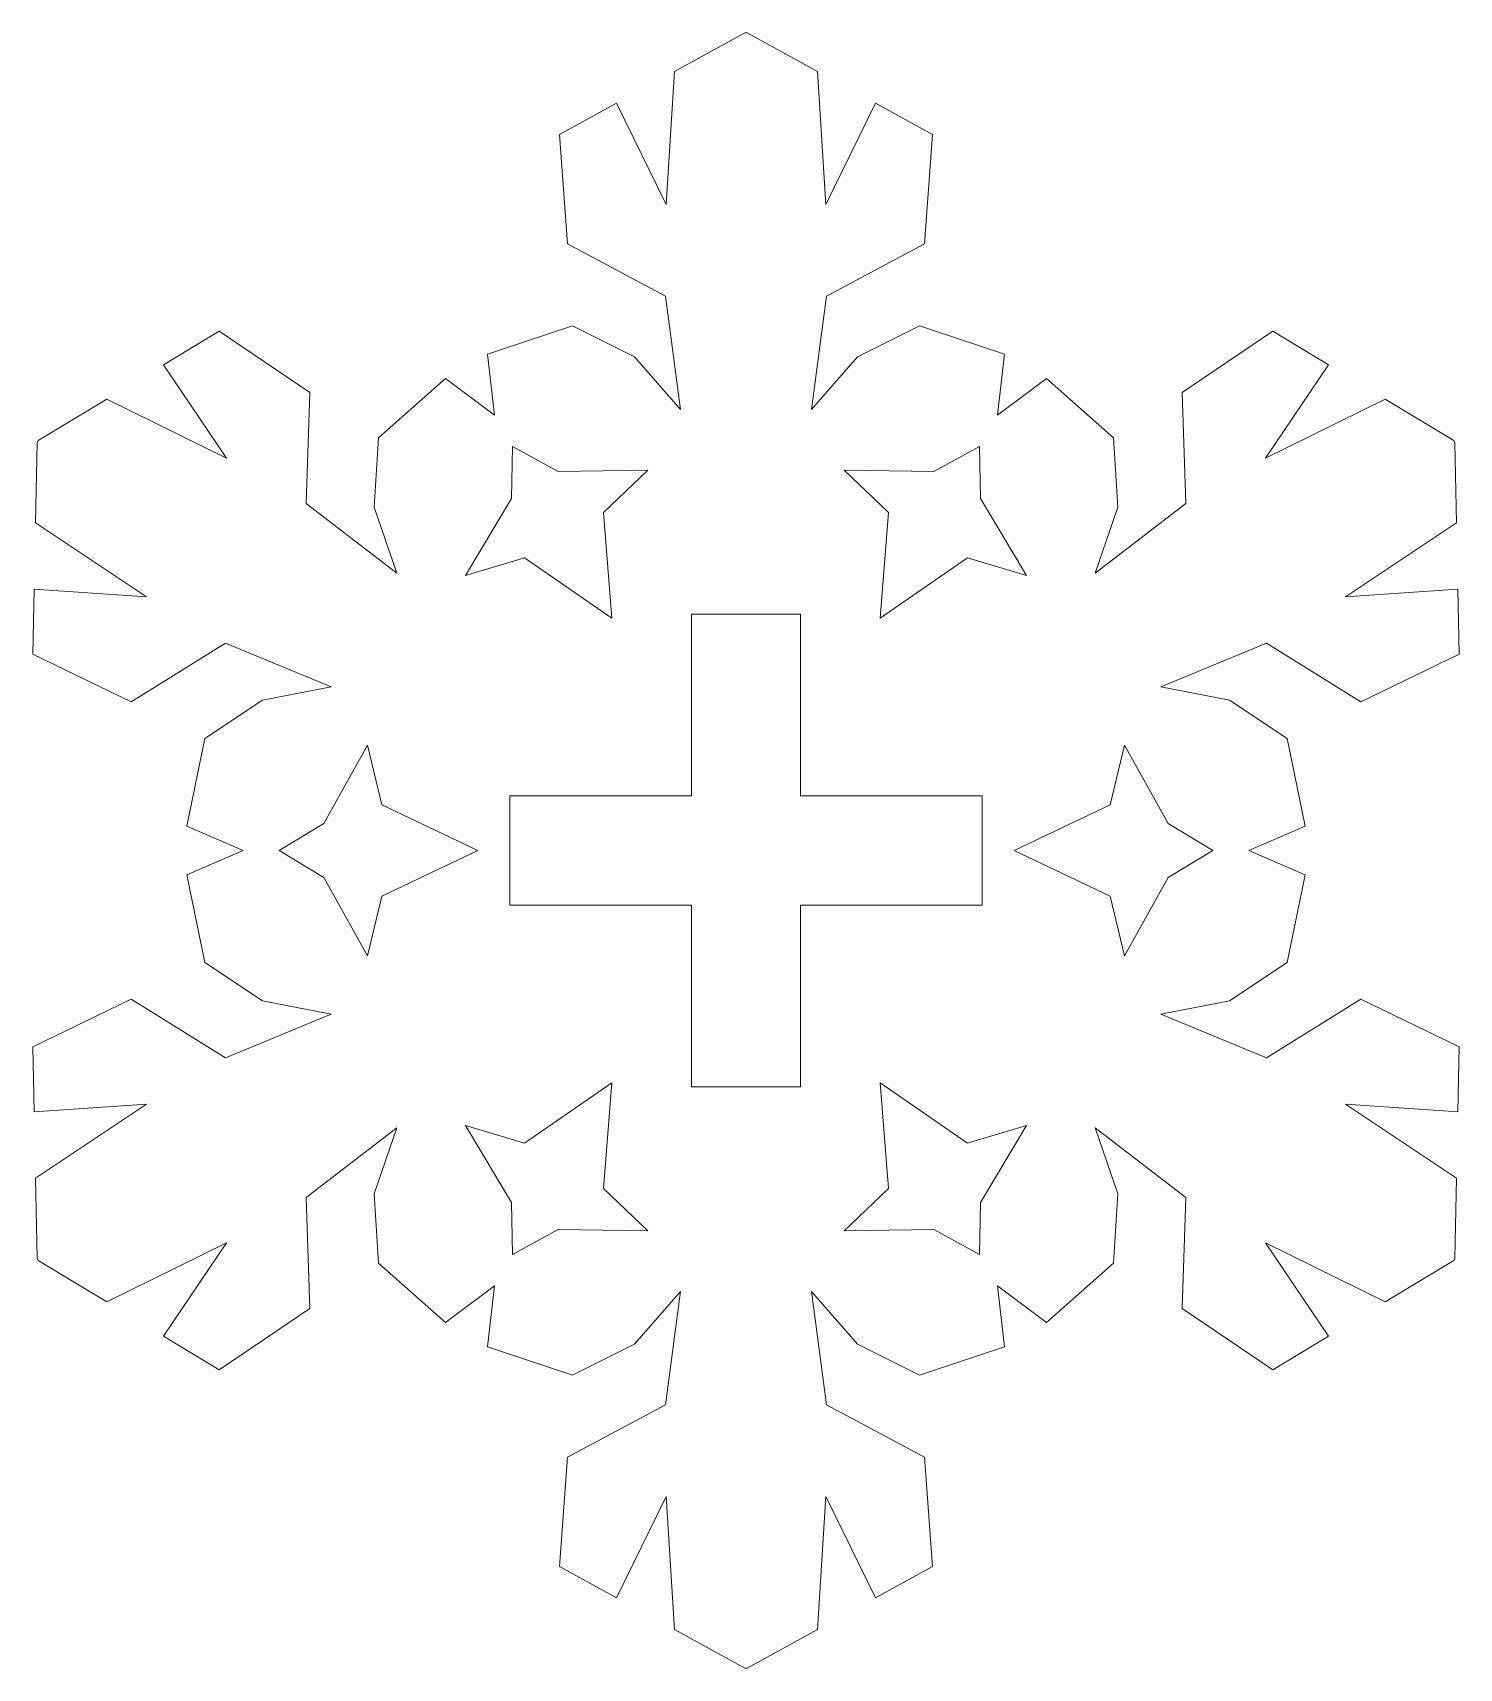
# Model space of a CAD drawing. Header units: millimetres. Extents: x 4 to 43.2, y -0.8 to 44.2.
import ezdxf

# ---------------------------------------------------------------- set-up
doc = ezdxf.new("R2010")
doc.units = ezdxf.units.MM
doc.linetypes.add('K5LT32768', pattern=[0])
doc.layers.add('WELDING', color=7, linetype='Continuous', true_color=0xffffff)

msp = doc.modelspace()

# ---------------------------------------------------------------- linework, layer by layer
at = {"layer": 'WELDING', "color": 7, "linetype": 'K5LT32768', "lineweight": 18}
for points, knots in [([(23.656, 44.166), (23.656, 44.166), (25.588, 43.103), (25.588, 43.103), (25.822, 39.44), (25.822, 39.44), (27.186, 42.223), (27.186, 42.223), (28.751, 41.362), (28.751, 41.362), (28.534, 38.355), (28.534, 38.355), (25.839, 36.919), (25.839, 36.919), (25.424, 33.8), (25.424, 33.8), (26.691, 35.249), (26.691, 35.249), (28.397, 36.099), (28.397, 36.099), (30.734, 35.32), (30.734, 35.32), (30.537, 33.643), (30.537, 33.643), (31.891, 34.652), (31.891, 34.652), (33.734, 33.018), (33.734, 33.018), (33.851, 31.115), (33.851, 31.115), (33.229, 29.293), (33.229, 29.293), (35.723, 31.212), (35.723, 31.212), (35.62, 34.265), (35.62, 34.265), (38.115, 35.956), (38.115, 35.956), (39.644, 35.031), (39.644, 35.031), (37.915, 32.458), (37.915, 32.458), (41.204, 34.087), (41.204, 34.087), (43.091, 32.945), (43.091, 32.945), (43.125, 32.886), (43.125, 32.886), (43.17, 30.681), (43.17, 30.681), (40.115, 28.648), (40.115, 28.648), (43.207, 28.859), (43.207, 28.859), (43.244, 27.072), (43.244, 27.072), (40.532, 25.756), (40.532, 25.756), (37.94, 27.372), (37.94, 27.372), (35.031, 26.172), (35.031, 26.172), (36.92, 25.799), (36.92, 25.799), (38.509, 24.747), (38.509, 24.747), (39.003, 22.334), (39.003, 22.334), (37.452, 21.666), (37.452, 21.666), (39.003, 20.998), (39.003, 20.998), (38.509, 18.585), (38.509, 18.585), (36.92, 17.532), (36.92, 17.532), (35.031, 17.16), (35.031, 17.16), (37.94, 15.959), (37.94, 15.959), (40.532, 17.575), (40.532, 17.575), (43.244, 16.26), (43.244, 16.26), (43.207, 14.473), (43.207, 14.473), (40.115, 14.684), (40.115, 14.684), (43.17, 12.65), (43.17, 12.65), (43.125, 10.445), (43.125, 10.445), (43.091, 10.386), (43.091, 10.386), (41.204, 9.245), (41.204, 9.245), (37.915, 10.874), (37.915, 10.874), (39.644, 8.301), (39.644, 8.301), (38.115, 7.376), (38.115, 7.376), (35.62, 9.067), (35.62, 9.067), (35.723, 12.119), (35.723, 12.119), (33.229, 14.038), (33.229, 14.038), (33.851, 12.216), (33.851, 12.216), (33.734, 10.314), (33.734, 10.314), (31.891, 8.679), (31.891, 8.679), (30.537, 9.689), (30.537, 9.689), (30.734, 8.011), (30.734, 8.011), (28.397, 7.233), (28.397, 7.233), (26.691, 8.083), (26.691, 8.083), (25.424, 9.532), (25.424, 9.532), (25.839, 6.413), (25.839, 6.413), (28.534, 4.976), (28.534, 4.976), (28.751, 1.97), (28.751, 1.97), (27.186, 1.108), (27.186, 1.108), (25.822, 3.892), (25.822, 3.892), (25.588, 0.229), (25.588, 0.229), (23.656, -0.834), (23.656, -0.834), (23.588, -0.834), (23.588, -0.834), (21.656, 0.229), (21.656, 0.229), (21.422, 3.892), (21.422, 3.892), (20.059, 1.108), (20.059, 1.108), (18.493, 1.97), (18.493, 1.97), (18.71, 4.976), (18.71, 4.976), (21.405, 6.413), (21.405, 6.413), (21.82, 9.532), (21.82, 9.532), (20.553, 8.082), (20.553, 8.082), (18.847, 7.233), (18.847, 7.233), (16.51, 8.011), (16.51, 8.011), (16.707, 9.689), (16.707, 9.689), (15.353, 8.679), (15.353, 8.679), (13.51, 10.314), (13.51, 10.314), (13.393, 12.216), (13.393, 12.216), (14.015, 14.038), (14.015, 14.038), (11.521, 12.119), (11.521, 12.119), (11.624, 9.067), (11.624, 9.067), (9.129, 7.376), (9.129, 7.376), (7.6, 8.301), (7.6, 8.301), (9.329, 10.874), (9.329, 10.874), (6.04, 9.245), (6.04, 9.245), (4.154, 10.386), (4.154, 10.386), (4.119, 10.445), (4.119, 10.445), (4.074, 12.65), (4.074, 12.65), (7.129, 14.684), (7.129, 14.684), (4.037, 14.473), (4.037, 14.473), (4, 16.26), (4, 16.26), (6.712, 17.575), (6.712, 17.575), (9.304, 15.959), (9.304, 15.959), (12.213, 17.16), (12.213, 17.16), (10.324, 17.532), (10.324, 17.532), (8.735, 18.585), (8.735, 18.585), (8.241, 20.998), (8.241, 20.998), (9.792, 21.666), (9.792, 21.666), (8.241, 22.334), (8.241, 22.334), (8.735, 24.747), (8.735, 24.747), (10.324, 25.8), (10.324, 25.8), (12.213, 26.172), (12.213, 26.172), (9.304, 27.372), (9.304, 27.372), (6.712, 25.756), (6.712, 25.756), (4, 27.072), (4, 27.072), (4.037, 28.859), (4.037, 28.859), (7.129, 28.648), (7.129, 28.648), (4.074, 30.681), (4.074, 30.681), (4.119, 32.886), (4.119, 32.886), (4.154, 32.945), (4.154, 32.945), (6.04, 34.087), (6.04, 34.087), (9.329, 32.458), (9.329, 32.458), (7.6, 35.031), (7.6, 35.031), (9.129, 35.956), (9.129, 35.956), (11.624, 34.265), (11.624, 34.265), (11.521, 31.212), (11.521, 31.212), (14.015, 29.293), (14.015, 29.293), (13.393, 31.115), (13.393, 31.115), (13.51, 33.018), (13.51, 33.018), (15.353, 34.652), (15.353, 34.652), (16.707, 33.643), (16.707, 33.643), (16.51, 35.32), (16.51, 35.32), (18.847, 36.099), (18.847, 36.099), (20.553, 35.249), (20.553, 35.249), (21.82, 33.8), (21.82, 33.8), (21.405, 36.919), (21.405, 36.919), (18.71, 38.355), (18.71, 38.355), (18.493, 41.362), (18.493, 41.362), (20.059, 42.223), (20.059, 42.223), (21.422, 39.44), (21.422, 39.44), (21.656, 43.103), (21.656, 43.103), (23.588, 44.166), (23.588, 44.166), (23.656, 44.166), (23.656, 44.166)], [0, 0, 0, 0, 0.007194, 0.007194, 0.014388, 0.014388, 0.021583, 0.021583, 0.028777, 0.028777, 0.035971, 0.035971, 0.043165, 0.043165, 0.05036, 0.05036, 0.057554, 0.057554, 0.064748, 0.064748, 0.071942, 0.071942, 0.079137, 0.079137, 0.086331, 0.086331, 0.093525, 0.093525, 0.100719, 0.100719, 0.107914, 0.107914, 0.115108, 0.115108, 0.122302, 0.122302, 0.129496, 0.129496, 0.136691, 0.136691, 0.143885, 0.143885, 0.151079, 0.151079, 0.158273, 0.158273, 0.165468, 0.165468, 0.172662, 0.172662, 0.179856, 0.179856, 0.18705, 0.18705, 0.194245, 0.194245, 0.201439, 0.201439, 0.208633, 0.208633, 0.215827, 0.215827, 0.223022, 0.223022, 0.230216, 0.230216, 0.23741, 0.23741, 0.244604, 0.244604, 0.251799, 0.251799, 0.258993, 0.258993, 0.266187, 0.266187, 0.273381, 0.273381, 0.280576, 0.280576, 0.28777, 0.28777, 0.294964, 0.294964, 0.302158, 0.302158, 0.309353, 0.309353, 0.316547, 0.316547, 0.323741, 0.323741, 0.330935, 0.330935, 0.338129, 0.338129, 0.345324, 0.345324, 0.352518, 0.352518, 0.359712, 0.359712, 0.366906, 0.366906, 0.374101, 0.374101, 0.381295, 0.381295, 0.388489, 0.388489, 0.395683, 0.395683, 0.402878, 0.402878, 0.410072, 0.410072, 0.417266, 0.417266, 0.42446, 0.42446, 0.431655, 0.431655, 0.438849, 0.438849, 0.446043, 0.446043, 0.453237, 0.453237, 0.460432, 0.460432, 0.467626, 0.467626, 0.47482, 0.47482, 0.482014, 0.482014, 0.489209, 0.489209, 0.496403, 0.496403, 0.503597, 0.503597, 0.510791, 0.510791, 0.517986, 0.517986, 0.52518, 0.52518, 0.532374, 0.532374, 0.539568, 0.539568, 0.546763, 0.546763, 0.553957, 0.553957, 0.561151, 0.561151, 0.568345, 0.568345, 0.57554, 0.57554, 0.582734, 0.582734, 0.589928, 0.589928, 0.597122, 0.597122, 0.604317, 0.604317, 0.611511, 0.611511, 0.618705, 0.618705, 0.625899, 0.625899, 0.633094, 0.633094, 0.640288, 0.640288, 0.647482, 0.647482, 0.654676, 0.654676, 0.661871, 0.661871, 0.669065, 0.669065, 0.676259, 0.676259, 0.683453, 0.683453, 0.690647, 0.690647, 0.697842, 0.697842, 0.705036, 0.705036, 0.71223, 0.71223, 0.719424, 0.719424, 0.726619, 0.726619, 0.733813, 0.733813, 0.741007, 0.741007, 0.748201, 0.748201, 0.755396, 0.755396, 0.76259, 0.76259, 0.769784, 0.769784, 0.776978, 0.776978, 0.784173, 0.784173, 0.791367, 0.791367, 0.798561, 0.798561, 0.805755, 0.805755, 0.81295, 0.81295, 0.820144, 0.820144, 0.827338, 0.827338, 0.834532, 0.834532, 0.841727, 0.841727, 0.848921, 0.848921, 0.856115, 0.856115, 0.863309, 0.863309, 0.870504, 0.870504, 0.877698, 0.877698, 0.884892, 0.884892, 0.892086, 0.892086, 0.899281, 0.899281, 0.906475, 0.906475, 0.913669, 0.913669, 0.920863, 0.920863, 0.928058, 0.928058, 0.935252, 0.935252, 0.942446, 0.942446, 0.94964, 0.94964, 0.956835, 0.956835, 0.964029, 0.964029, 0.971223, 0.971223, 0.978417, 0.978417, 0.985612, 0.985612, 1, 1, 1, 1]), ([(19.932, 28.057), (19.932, 28.057), (19.7, 30.968), (19.7, 30.968), (20.926, 32.13), (20.926, 32.13), (18.458, 32.097), (18.458, 32.097), (17.203, 32.784), (17.203, 32.784), (17.17, 31.353), (17.17, 31.353), (15.908, 29.233), (15.908, 29.233), (17.527, 29.714), (17.527, 29.714), (19.932, 28.057), (19.932, 28.057)], [0, 0, 0, 0, 0.111111, 0.111111, 0.222222, 0.222222, 0.333333, 0.333333, 0.444444, 0.444444, 0.555556, 0.555556, 0.666667, 0.666667, 0.777778, 0.777778, 1, 1, 1, 1]), ([(30.041, 32.784), (30.041, 32.784), (28.786, 32.097), (28.786, 32.097), (26.318, 32.13), (26.318, 32.13), (27.544, 30.968), (27.544, 30.968), (27.312, 28.057), (27.312, 28.057), (29.717, 29.714), (29.717, 29.714), (31.336, 29.233), (31.336, 29.233), (30.074, 31.353), (30.074, 31.353), (30.041, 32.784), (30.041, 32.784)], [0, 0, 0, 0, 0.111111, 0.111111, 0.222222, 0.222222, 0.333333, 0.333333, 0.444444, 0.444444, 0.555556, 0.555556, 0.666667, 0.666667, 0.777778, 0.777778, 1, 1, 1, 1]), ([(25.122, 15.166), (25.122, 15.166), (25.122, 20.166), (25.122, 20.166), (30.122, 20.166), (30.122, 20.166), (30.122, 23.166), (30.122, 23.166), (25.122, 23.166), (25.122, 23.166), (25.122, 28.166), (25.122, 28.166), (22.122, 28.166), (22.122, 28.166), (22.122, 23.166), (22.122, 23.166), (17.122, 23.166), (17.122, 23.166), (17.122, 20.166), (17.122, 20.166), (22.122, 20.166), (22.122, 20.166), (22.122, 15.166), (22.122, 15.166), (25.122, 15.166), (25.122, 15.166)], [0, 0, 0, 0, 0.076923, 0.076923, 0.153846, 0.153846, 0.230769, 0.230769, 0.307692, 0.307692, 0.384615, 0.384615, 0.461538, 0.461538, 0.538462, 0.538462, 0.615385, 0.615385, 0.692308, 0.692308, 0.769231, 0.769231, 0.846154, 0.846154, 1, 1, 1, 1]), ([(10.784, 21.666), (10.784, 21.666), (12.007, 20.922), (12.007, 20.922), (13.211, 18.769), (13.211, 18.769), (13.605, 20.411), (13.605, 20.411), (16.243, 21.666), (16.243, 21.666), (13.605, 22.92), (13.605, 22.92), (13.211, 24.563), (13.211, 24.563), (12.007, 22.409), (12.007, 22.409), (10.784, 21.666), (10.784, 21.666)], [0, 0, 0, 0, 0.111111, 0.111111, 0.222222, 0.222222, 0.333333, 0.333333, 0.444444, 0.444444, 0.555556, 0.555556, 0.666667, 0.666667, 0.777778, 0.777778, 1, 1, 1, 1]), ([(36.46, 21.666), (36.46, 21.666), (35.237, 22.409), (35.237, 22.409), (34.033, 24.563), (34.033, 24.563), (33.639, 22.92), (33.639, 22.92), (31.001, 21.666), (31.001, 21.666), (33.639, 20.411), (33.639, 20.411), (34.033, 18.769), (34.033, 18.769), (35.237, 20.922), (35.237, 20.922), (36.46, 21.666), (36.46, 21.666)], [0, 0, 0, 0, 0.111111, 0.111111, 0.222222, 0.222222, 0.333333, 0.333333, 0.444444, 0.444444, 0.555556, 0.555556, 0.666667, 0.666667, 0.777778, 0.777778, 1, 1, 1, 1]), ([(17.203, 10.547), (17.203, 10.547), (18.458, 11.235), (18.458, 11.235), (20.926, 11.201), (20.926, 11.201), (19.7, 12.363), (19.7, 12.363), (19.932, 15.275), (19.932, 15.275), (17.527, 13.618), (17.527, 13.618), (15.908, 14.098), (15.908, 14.098), (17.17, 11.979), (17.17, 11.979), (17.203, 10.547), (17.203, 10.547)], [0, 0, 0, 0, 0.111111, 0.111111, 0.222222, 0.222222, 0.333333, 0.333333, 0.444444, 0.444444, 0.555556, 0.555556, 0.666667, 0.666667, 0.777778, 0.777778, 1, 1, 1, 1]), ([(30.041, 10.547), (30.041, 10.547), (30.074, 11.979), (30.074, 11.979), (31.336, 14.098), (31.336, 14.098), (29.717, 13.618), (29.717, 13.618), (27.312, 15.275), (27.312, 15.275), (27.544, 12.363), (27.544, 12.363), (26.318, 11.201), (26.318, 11.201), (28.786, 11.235), (28.786, 11.235), (30.041, 10.547), (30.041, 10.547)], [0, 0, 0, 0, 0.111111, 0.111111, 0.222222, 0.222222, 0.333333, 0.333333, 0.444444, 0.444444, 0.555556, 0.555556, 0.666667, 0.666667, 0.777778, 0.777778, 1, 1, 1, 1])]:
    msp.add_open_spline(points, degree=3, knots=knots, dxfattribs=at)

doc.saveas('drawing.dxf')
